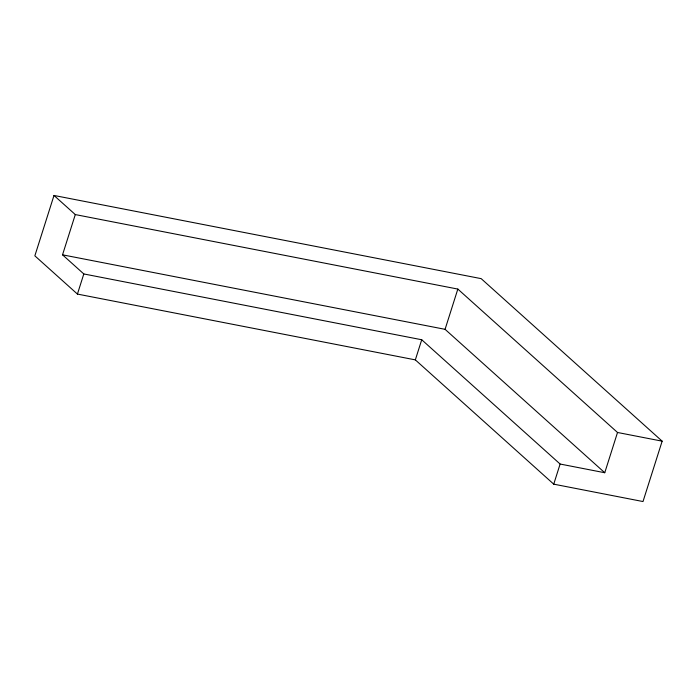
<?xml version="1.0" encoding="UTF-8"?>
<svg xmlns="http://www.w3.org/2000/svg" width="697" height="697" viewBox="0 0 697 697"><rect width="100%" height="100%" fill="white"/><g stroke="black" fill="none" stroke-linecap="round" stroke-linejoin="round"><path stroke-width="1.05" d="M54 195.456L34.85 255.834L77.428 294.073L415.342 359.879L553.74 484.162L643 501.544L662.15 441.166L481.174 278.643L54 195.456L75.293 214.571L457.833 289.072L617.516 432.48L662.15 441.166M617.516 432.48L604.752 472.732L560.118 464.036L421.729 339.753L83.814 273.947L62.53 254.823L75.293 214.571M77.428 294.073L83.814 273.947M415.342 359.879L421.729 339.753M604.752 472.732L445.069 329.324L457.833 289.072M553.74 484.162L560.118 464.036M62.53 254.823L445.069 329.324"/></g></svg>
